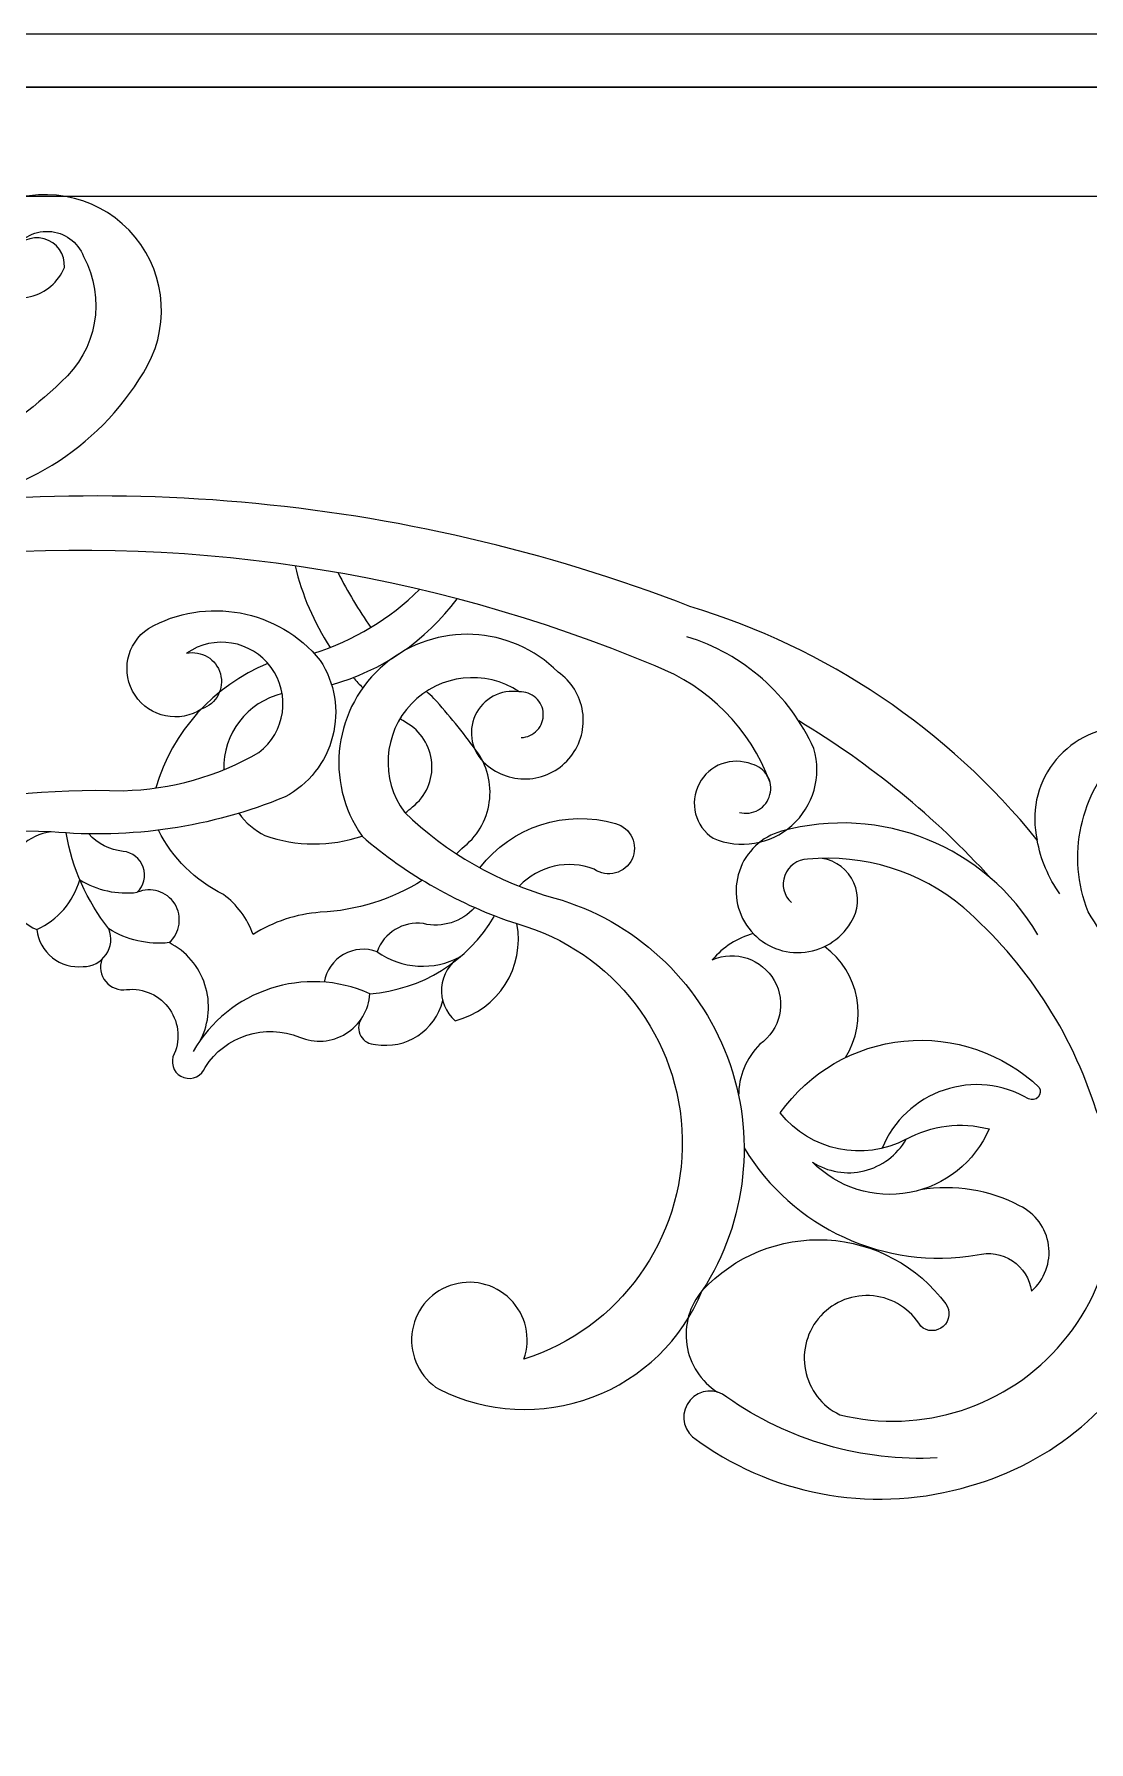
# Model space of a CAD drawing. Header units: millimetres. Extents: x 4332 to 4576, y 144 to 400.
# Drawn here: x 4503.33 to 4528.74, y 224.56 to 265.69 of the extents above; entities that cross this region are included whole.
import ezdxf

# ---------------------------------------------------------------- set-up
doc = ezdxf.new("R2010")
doc.units = ezdxf.units.MM
doc.header["$MEASUREMENT"] = 0
doc.layers.add('SITARA ALL', color=18, linetype='Continuous', true_color=0x000000)

msp = doc.modelspace()

# ---------------------------------------------------------------- linework, layer by layer
at = {"layer": 'SITARA ALL', "lineweight": 9}
for points, knots in [([(4331.736, 265.693), (4331.736, 265.693), (4575.736, 265.693), (4575.736, 265.693), (4575.736, 265.693), (4575.736, 143.693), (4575.736, 143.693), (4575.736, 143.693), (4331.736, 143.693), (4331.736, 143.693), (4331.736, 143.693), (4331.736, 265.693), (4331.736, 265.693)], [0, 0, 0, 0, 0.25, 0.25, 0.25, 0.5, 0.5, 0.5, 0.75, 0.75, 0.75, 1, 1, 1, 1]), ([(4503.177, 261.79), (4503.177, 261.79), (4336.328, 261.79), (4336.328, 261.79), (4336.328, 261.79), (4336.328, 238.062), (4336.328, 238.062), (4336.328, 238.062), (4333.736, 238.062), (4333.736, 238.062), (4333.736, 238.062), (4333.736, 264.416), (4333.736, 264.416), (4333.736, 264.416), (4533.713, 264.416), (4533.713, 264.416)], [0, 0, 0, 0, 0.166667, 0.166667, 0.166667, 0.333333, 0.333333, 0.333333, 0.5, 0.5, 0.5, 0.666667, 0.666667, 0.666667, 1, 1, 1, 1]), ([(4482.423, 261.79), (4482.423, 261.79), (4531.122, 261.79), (4531.122, 261.79), (4531.122, 261.79), (4531.122, 238.062), (4531.122, 238.062), (4531.122, 238.062), (4533.713, 238.062), (4533.713, 238.062), (4533.713, 238.062), (4533.713, 264.416), (4533.713, 264.416), (4533.713, 264.416), (4482.423, 264.416), (4482.423, 264.416)], [0, 0, 0, 0, 0.166667, 0.166667, 0.166667, 0.333333, 0.333333, 0.333333, 0.5, 0.5, 0.5, 0.666667, 0.666667, 0.666667, 1, 1, 1, 1]), ([(4500.982, 254.378), (4503.121, 254.589), (4505.019, 255.833), (4506.066, 257.71), (4506.643, 258.778), (4506.464, 260.097), (4505.621, 260.971), (4504.777, 261.845), (4503.467, 262.075), (4502.378, 261.537), (4502.051, 261.345), (4501.836, 261.007), (4501.801, 260.629), (4501.766, 260.252), (4501.915, 259.88), (4502.202, 259.632), (4502.488, 259.383), (4502.877, 259.287), (4503.246, 259.375), (4503.615, 259.463), (4503.919, 259.722), (4504.063, 260.073), (4504.085, 260.39), (4503.881, 260.679), (4503.574, 260.763), (4503.268, 260.847), (4502.945, 260.705), (4502.801, 260.421), (4502.967, 260.756), (4503.316, 260.96), (4503.689, 260.942), (4504.063, 260.925), (4504.39, 260.688), (4504.525, 260.34), (4505.07, 259.329), (4504.844, 258.074), (4503.983, 257.315), (4502.611, 255.975), (4500.866, 255.079), (4498.978, 254.746), (4494.924, 254.226), (4491.023, 252.878), (4487.513, 250.784), (4487.214, 250.61), (4486.922, 250.424), (4486.638, 250.225)], [0, 0, 0, 0, 0.0625, 0.0625, 0.0625, 0.125, 0.125, 0.125, 0.1875, 0.1875, 0.1875, 0.25, 0.25, 0.25, 0.3125, 0.3125, 0.3125, 0.375, 0.375, 0.375, 0.4375, 0.4375, 0.4375, 0.5, 0.5, 0.5, 0.5625, 0.5625, 0.5625, 0.625, 0.625, 0.625, 0.6875, 0.6875, 0.6875, 0.75, 0.75, 0.75, 0.8125, 0.8125, 0.8125, 0.875, 0.875, 0.875, 1, 1, 1, 1]), ([(4528.046, 244.987), (4527.768, 245.372), (4527.581, 245.814), (4527.498, 246.282), (4525.337, 248.954), (4522.424, 250.913), (4519.134, 251.909), (4512.166, 254.603), (4504.581, 255.269), (4497.25, 253.828)], [0, 0, 0, 0, 0.25, 0.25, 0.25, 0.5, 0.5, 0.5, 1, 1, 1, 1]), ([(4521.06, 247.684), (4520.58, 248.968), (4519.574, 249.984), (4518.295, 250.475), (4512.778, 252.791), (4506.77, 253.685), (4500.818, 253.074), (4499.514, 252.901), (4498.266, 252.439), (4497.164, 251.721)], [0, 0, 0, 0, 0.25, 0.25, 0.25, 0.5, 0.5, 0.5, 1, 1, 1, 1]), ([(4503.747, 246.482), (4500.47, 246.622), (4497.269, 245.483), (4494.817, 243.303), (4493.816, 242.132), (4493.921, 240.379), (4495.059, 239.339), (4494.997, 239.885), (4495.231, 240.423), (4495.672, 240.751), (4496.113, 241.078), (4496.695, 241.146), (4497.2, 240.929), (4497.705, 240.713), (4498.056, 240.243), (4498.122, 239.697), (4498.188, 239.152), (4497.958, 238.612), (4497.519, 238.282), (4496.623, 237.666), (4495.469, 237.564), (4494.478, 238.01), (4493.487, 238.456), (4492.8, 239.389), (4492.666, 240.468), (4492.515, 242.465), (4493.584, 244.359), (4495.371, 245.264), (4498.509, 246.813), (4501.979, 247.571), (4505.477, 247.472), (4506.628, 247.499), (4507.752, 247.815), (4508.748, 248.392), (4509.387, 248.881), (4509.519, 249.79), (4509.044, 250.44), (4508.569, 251.089), (4507.663, 251.241), (4507.003, 250.781), (4507.363, 250.858), (4507.722, 250.641), (4507.821, 250.286), (4507.919, 249.931), (4507.723, 249.56), (4507.374, 249.441), (4506.839, 249.089), (4506.12, 249.236), (4505.765, 249.77), (4505.411, 250.303), (4505.557, 251.024), (4506.09, 251.379), (4507.471, 252.168), (4509.221, 251.841), (4510.226, 250.61), (4510.578, 250.069), (4510.687, 249.405), (4510.526, 248.78), (4510.365, 248.155), (4509.949, 247.626), (4509.379, 247.323), (4507.598, 246.59), (4505.665, 246.301), (4503.747, 246.482), (4503.194, 246.417), (4502.752, 245.989), (4502.671, 245.437), (4502.59, 244.885), (4502.889, 244.348), (4503.4, 244.127), (4503.429, 243.86), (4503.563, 243.617), (4503.773, 243.45), (4503.982, 243.283), (4504.248, 243.206), (4504.514, 243.237), (4504.735, 243.234), (4504.943, 243.341), (4505.068, 243.524), (4505.192, 243.706), (4505.217, 243.939), (4505.133, 244.144)], [0, 0, 0, 0, 0.035714, 0.035714, 0.035714, 0.071429, 0.071429, 0.071429, 0.107143, 0.107143, 0.107143, 0.142857, 0.142857, 0.142857, 0.178571, 0.178571, 0.178571, 0.214286, 0.214286, 0.214286, 0.25, 0.25, 0.25, 0.285714, 0.285714, 0.285714, 0.321429, 0.321429, 0.321429, 0.357143, 0.357143, 0.357143, 0.392857, 0.392857, 0.392857, 0.428571, 0.428571, 0.428571, 0.464286, 0.464286, 0.464286, 0.5, 0.5, 0.5, 0.535714, 0.535714, 0.535714, 0.571429, 0.571429, 0.571429, 0.607143, 0.607143, 0.607143, 0.642857, 0.642857, 0.642857, 0.678571, 0.678571, 0.678571, 0.714286, 0.714286, 0.714286, 0.75, 0.75, 0.75, 0.785714, 0.785714, 0.785714, 0.821429, 0.821429, 0.821429, 0.857143, 0.857143, 0.857143, 0.892857, 0.892857, 0.892857, 0.928571, 0.928571, 0.928571, 1, 1, 1, 1]), ([(4515.069, 248.751), (4515.216, 248.756), (4515.355, 248.82), (4515.455, 248.928), (4515.555, 249.036), (4515.607, 249.179), (4515.601, 249.326), (4515.594, 249.472), (4515.529, 249.611), (4515.42, 249.709), (4515.311, 249.808), (4515.168, 249.859), (4515.021, 249.852), (4514.581, 249.921), (4514.148, 249.691), (4513.96, 249.287), (4513.773, 248.882), (4513.875, 248.403), (4514.213, 248.111), (4514.504, 247.853), (4514.889, 247.726), (4515.277, 247.76), (4515.665, 247.795), (4516.021, 247.988), (4516.262, 248.294), (4516.502, 248.601), (4516.606, 248.992), (4516.548, 249.377), (4516.489, 249.763), (4516.275, 250.106), (4515.955, 250.328), (4514.823, 251.465), (4513.012, 251.549), (4511.782, 250.519), (4510.553, 249.489), (4510.313, 247.692), (4511.233, 246.378)], [0, 0, 0, 0, 0.076923, 0.076923, 0.076923, 0.153846, 0.153846, 0.153846, 0.230769, 0.230769, 0.230769, 0.307692, 0.307692, 0.307692, 0.384615, 0.384615, 0.384615, 0.461538, 0.461538, 0.461538, 0.538462, 0.538462, 0.538462, 0.615385, 0.615385, 0.615385, 0.692308, 0.692308, 0.692308, 0.769231, 0.769231, 0.769231, 0.846154, 0.846154, 0.846154, 1, 1, 1, 1]), ([(4520.326, 246.947), (4520.48, 246.906), (4520.645, 246.928), (4520.783, 247.009), (4520.921, 247.089), (4521.021, 247.221), (4521.061, 247.376), (4521.101, 247.531), (4521.078, 247.696), (4520.996, 247.833), (4520.914, 247.971), (4520.782, 248.07), (4520.626, 248.108), (4520.144, 248.302), (4519.594, 248.099), (4519.353, 247.638), (4519.113, 247.178), (4519.259, 246.61), (4519.693, 246.325), (4520.333, 246.053), (4521.072, 246.174), (4521.59, 246.636), (4522.109, 247.099), (4522.315, 247.818), (4522.118, 248.485), (4521.533, 249.782), (4520.42, 250.763), (4519.06, 251.18)], [0, 0, 0, 0, 0.1, 0.1, 0.1, 0.2, 0.2, 0.2, 0.3, 0.3, 0.3, 0.4, 0.4, 0.4, 0.5, 0.5, 0.5, 0.6, 0.6, 0.6, 0.7, 0.7, 0.7, 0.8, 0.8, 0.8, 1, 1, 1, 1]), ([(4515.021, 249.852), (4514.2, 250.399), (4513.105, 250.279), (4512.423, 249.564), (4511.741, 248.85), (4511.669, 247.751), (4512.253, 246.955), (4513.267, 245.971), (4514.512, 245.259), (4515.875, 244.885), (4517.79, 244.341), (4519.334, 242.919), (4520.035, 241.055), (4520.737, 239.192), (4520.512, 237.105), (4519.431, 235.432), (4520.201, 236.267), (4521.305, 236.714), (4522.439, 236.652), (4523.573, 236.589), (4524.621, 236.024), (4525.296, 235.11), (4525.418, 234.941), (4525.392, 234.708), (4525.237, 234.569), (4525.082, 234.431), (4524.846, 234.433), (4524.693, 234.573), (4524.449, 234.984), (4524.026, 235.255), (4523.551, 235.304), (4523.076, 235.353), (4522.606, 235.174), (4522.283, 234.822), (4521.96, 234.47), (4521.823, 233.987), (4521.913, 233.518), (4522.004, 233.049), (4522.31, 232.65), (4522.74, 232.443), (4524.717, 231.954), (4526.799, 232.629), (4528.111, 234.187), (4529.423, 235.746), (4529.736, 237.911), (4528.918, 239.777), (4528.322, 241.665), (4527.218, 243.351), (4525.727, 244.653), (4524.681, 245.532), (4523.326, 245.953), (4521.966, 245.82), (4521.721, 245.815), (4521.504, 245.662), (4521.418, 245.432), (4521.332, 245.202), (4521.394, 244.943), (4521.576, 244.779)], [0, 0, 0, 0, 0.05, 0.05, 0.05, 0.1, 0.1, 0.1, 0.15, 0.15, 0.15, 0.2, 0.2, 0.2, 0.25, 0.25, 0.25, 0.3, 0.3, 0.3, 0.35, 0.35, 0.35, 0.4, 0.4, 0.4, 0.45, 0.45, 0.45, 0.5, 0.5, 0.5, 0.55, 0.55, 0.55, 0.6, 0.6, 0.6, 0.65, 0.65, 0.65, 0.7, 0.7, 0.7, 0.75, 0.75, 0.75, 0.8, 0.8, 0.8, 0.85, 0.85, 0.85, 0.9, 0.9, 0.9, 1, 1, 1, 1]), ([(4513.507, 245.953), (4513.551, 245.995), (4513.594, 246.038), (4513.636, 246.081), (4513.998, 246.349), (4514.237, 246.751), (4514.3, 247.196), (4514.364, 247.641), (4514.248, 248.092), (4513.975, 248.45), (4513.661, 248.883), (4513.325, 249.299), (4512.967, 249.696), (4512.905, 249.751), (4512.844, 249.807), (4512.784, 249.864)], [0, 0, 0, 0, 0.166667, 0.166667, 0.166667, 0.333333, 0.333333, 0.333333, 0.5, 0.5, 0.5, 0.666667, 0.666667, 0.666667, 1, 1, 1, 1]), ([(4512.274, 246.936), (4512.334, 246.983), (4512.394, 247.032), (4512.451, 247.082), (4512.773, 247.335), (4512.947, 247.732), (4512.915, 248.141), (4512.882, 248.549), (4512.648, 248.914), (4512.29, 249.113), (4512.243, 249.143), (4512.196, 249.174), (4512.149, 249.206)], [0, 0, 0, 0, 0.2, 0.2, 0.2, 0.4, 0.4, 0.4, 0.6, 0.6, 0.6, 1, 1, 1, 1]), ([(4525.085, 231.4), (4523.282, 231.308), (4521.499, 231.824), (4520.025, 232.865), (4519.759, 233.088), (4519.364, 233.056), (4519.138, 232.794), (4518.912, 232.531), (4518.938, 232.136), (4519.198, 231.906), (4521.05, 230.523), (4523.432, 230.066), (4525.664, 230.668), (4527.696, 231.178), (4529.406, 232.543), (4530.352, 234.411), (4531.298, 236.28), (4531.388, 238.466), (4530.597, 240.406), (4530.161, 241.866), (4529.532, 243.262), (4528.726, 244.556), (4528.196, 245.894), (4528.526, 247.421), (4529.559, 248.423), (4529.404, 248.227), (4529.339, 247.974), (4529.38, 247.727), (4529.421, 247.48), (4529.565, 247.261), (4529.775, 247.126), (4529.986, 246.99), (4530.244, 246.95), (4530.486, 247.014), (4530.728, 247.079), (4530.932, 247.243), (4531.046, 247.465), (4531.131, 247.887), (4531.003, 248.322), (4530.704, 248.63), (4530.405, 248.939), (4529.973, 249.08), (4529.549, 249.007), (4528.89, 248.977), (4528.279, 248.655), (4527.882, 248.128), (4527.485, 247.6), (4527.345, 246.924), (4527.498, 246.282)], [0, 0, 0, 0, 0.058824, 0.058824, 0.058824, 0.117647, 0.117647, 0.117647, 0.176471, 0.176471, 0.176471, 0.235294, 0.235294, 0.235294, 0.294118, 0.294118, 0.294118, 0.352941, 0.352941, 0.352941, 0.411765, 0.411765, 0.411765, 0.470588, 0.470588, 0.470588, 0.529412, 0.529412, 0.529412, 0.588235, 0.588235, 0.588235, 0.647059, 0.647059, 0.647059, 0.705882, 0.705882, 0.705882, 0.764706, 0.764706, 0.764706, 0.823529, 0.823529, 0.823529, 0.882353, 0.882353, 0.882353, 1, 1, 1, 1]), ([(4508.263, 246.927), (4508.429, 246.703), (4508.644, 246.52), (4508.891, 246.39), (4509.649, 246.125), (4510.473, 246.12), (4511.233, 246.378), (4512.324, 245.434), (4513.592, 244.717), (4514.964, 244.27)], [0, 0, 0, 0, 0.25, 0.25, 0.25, 0.5, 0.5, 0.5, 1, 1, 1, 1]), ([(4514.071, 245.615), (4514.838, 246.608), (4516.137, 247.031), (4517.342, 246.68), (4517.518, 246.632), (4517.663, 246.509), (4517.74, 246.344), (4517.816, 246.179), (4517.815, 245.988), (4517.738, 245.823), (4517.66, 245.659), (4517.514, 245.536), (4517.338, 245.49), (4517.162, 245.443), (4516.974, 245.476), (4516.825, 245.581), (4516.2, 245.825), (4515.489, 245.665), (4515.028, 245.177)], [0, 0, 0, 0, 0.142857, 0.142857, 0.142857, 0.285714, 0.285714, 0.285714, 0.428571, 0.428571, 0.428571, 0.571429, 0.571429, 0.571429, 0.714286, 0.714286, 0.714286, 1, 1, 1, 1]), ([(4527.517, 244), (4526.258, 246.135), (4523.726, 247.158), (4521.338, 246.494), (4520.861, 246.363), (4520.481, 246.005), (4520.323, 245.536), (4520.165, 245.068), (4520.249, 244.552), (4520.548, 244.159), (4520.847, 243.766), (4521.322, 243.546), (4521.815, 243.574), (4522.309, 243.602), (4522.756, 243.872), (4523.009, 244.297), (4523.193, 244.584), (4523.22, 244.943), (4523.081, 245.255), (4522.942, 245.566), (4522.657, 245.786), (4522.321, 245.842)], [0, 0, 0, 0, 0.125, 0.125, 0.125, 0.25, 0.25, 0.25, 0.375, 0.375, 0.375, 0.5, 0.5, 0.5, 0.625, 0.625, 0.625, 0.75, 0.75, 0.75, 1, 1, 1, 1]), ([(4503.4, 244.127), (4503.902, 244.358), (4504.279, 244.793), (4504.436, 245.323), (4504.85, 245.07), (4505.338, 244.964), (4505.82, 245.024), (4505.98, 245.18), (4506.037, 245.415), (4505.963, 245.626), (4505.89, 245.838), (4505.701, 245.988), (4505.478, 246.011), (4505.159, 246.041), (4504.863, 246.191), (4504.65, 246.431)], [0, 0, 0, 0, 0.166667, 0.166667, 0.166667, 0.333333, 0.333333, 0.333333, 0.5, 0.5, 0.5, 0.666667, 0.666667, 0.666667, 1, 1, 1, 1]), ([(4507.343, 241.468), (4507.554, 241.88), (4507.592, 242.359), (4507.45, 242.799), (4507.307, 243.239), (4506.997, 243.603), (4506.584, 243.812), (4506.077, 243.755), (4505.565, 243.873), (4505.133, 244.144), (4504.603, 244.815), (4504.25, 245.61), (4504.106, 246.453)], [0, 0, 0, 0, 0.2, 0.2, 0.2, 0.4, 0.4, 0.4, 0.6, 0.6, 0.6, 1, 1, 1, 1]), ([(4512.69, 245.315), (4511.949, 244.851), (4511.101, 244.585), (4510.228, 244.543), (4509.652, 244.502), (4509.095, 244.318), (4508.608, 244.006), (4508.472, 244.392), (4508.223, 244.729), (4507.894, 244.974), (4507.217, 245.303), (4506.667, 245.847), (4506.33, 246.521)], [0, 0, 0, 0, 0.2, 0.2, 0.2, 0.4, 0.4, 0.4, 0.6, 0.6, 0.6, 1, 1, 1, 1]), ([(4506.584, 243.812), (4506.853, 244.047), (4506.911, 244.443), (4506.72, 244.745), (4506.53, 245.047), (4506.148, 245.166), (4505.82, 245.024)], [0, 0, 0, 0, 0.333333, 0.333333, 0.333333, 1, 1, 1, 1]), ([(4504.967, 243.408), (4504.901, 243.227), (4504.936, 243.024), (4505.058, 242.875), (4505.181, 242.726), (4505.372, 242.653), (4505.563, 242.682), (4505.971, 242.725), (4506.369, 242.541), (4506.602, 242.204), (4506.834, 241.866), (4506.864, 241.428), (4506.679, 241.063), (4506.618, 240.852), (4506.734, 240.63), (4506.943, 240.562), (4507.152, 240.493), (4507.377, 240.602), (4507.453, 240.808), (4507.936, 241.569), (4508.895, 241.875), (4509.73, 241.535), (4510.095, 241.381), (4510.511, 241.414), (4510.847, 241.622), (4511.183, 241.83), (4511.398, 242.188), (4511.423, 242.583), (4512.667, 242.672), (4513.787, 243.368), (4514.417, 244.444)], [0, 0, 0, 0, 0.090909, 0.090909, 0.090909, 0.181818, 0.181818, 0.181818, 0.272727, 0.272727, 0.272727, 0.363636, 0.363636, 0.363636, 0.454545, 0.454545, 0.454545, 0.545455, 0.545455, 0.545455, 0.636364, 0.636364, 0.636364, 0.727273, 0.727273, 0.727273, 0.818182, 0.818182, 0.818182, 1, 1, 1, 1]), ([(4513.949, 244.658), (4513.64, 244.31), (4513.164, 244.161), (4512.711, 244.27), (4512.225, 244.338), (4511.759, 244.055), (4511.596, 243.592), (4511.33, 243.692), (4511.033, 243.668), (4510.787, 243.526), (4510.54, 243.385), (4510.369, 243.141), (4510.32, 242.861)], [0, 0, 0, 0, 0.2, 0.2, 0.2, 0.4, 0.4, 0.4, 0.6, 0.6, 0.6, 1, 1, 1, 1]), ([(4511.596, 243.592), (4512.188, 243.177), (4512.963, 243.13), (4513.601, 243.472), (4513.341, 243.312), (4513.173, 243.038), (4513.149, 242.734), (4513.125, 242.43), (4513.246, 242.132), (4513.477, 241.932), (4514.512, 242.197), (4515.164, 243.219), (4514.964, 244.27), (4517.289, 243.612), (4518.908, 241.504), (4518.948, 239.087), (4518.988, 236.671), (4517.436, 234.513), (4515.134, 233.779), (4515.311, 234.285), (4515.183, 234.847), (4514.803, 235.226), (4514.423, 235.604), (4513.86, 235.731), (4513.354, 235.552), (4512.849, 235.373), (4512.491, 234.92), (4512.435, 234.387), (4512.378, 233.854), (4512.632, 233.336), (4513.089, 233.054), (4514.239, 232.481), (4515.575, 232.411), (4516.778, 232.862), (4517.981, 233.313), (4518.942, 234.244), (4519.431, 235.432), (4519.122, 235.072), (4518.986, 234.595), (4519.057, 234.125), (4519.127, 233.656), (4519.398, 233.24), (4519.8, 232.987)], [0, 0, 0, 0, 0.066667, 0.066667, 0.066667, 0.133333, 0.133333, 0.133333, 0.2, 0.2, 0.2, 0.266667, 0.266667, 0.266667, 0.333333, 0.333333, 0.333333, 0.4, 0.4, 0.4, 0.466667, 0.466667, 0.466667, 0.533333, 0.533333, 0.533333, 0.6, 0.6, 0.6, 0.666667, 0.666667, 0.666667, 0.733333, 0.733333, 0.733333, 0.8, 0.8, 0.8, 0.866667, 0.866667, 0.866667, 1, 1, 1, 1]), ([(4520.658, 244.03), (4520.273, 243.924), (4519.93, 243.704), (4519.672, 243.4), (4520.223, 243.64), (4520.868, 243.423), (4521.164, 242.899), (4521.46, 242.375), (4521.311, 241.711), (4520.82, 241.363), (4520.488, 241.036), (4520.303, 240.59), (4520.306, 240.124)], [0, 0, 0, 0, 0.2, 0.2, 0.2, 0.4, 0.4, 0.4, 0.6, 0.6, 0.6, 1, 1, 1, 1]), ([(4511.211, 241.969), (4511.135, 241.845), (4511.132, 241.689), (4511.204, 241.563), (4511.276, 241.436), (4511.412, 241.359), (4511.558, 241.362), (4512.291, 241.231), (4513, 241.692), (4513.177, 242.416)], [0, 0, 0, 0, 0.25, 0.25, 0.25, 0.5, 0.5, 0.5, 1, 1, 1, 1]), ([(4524.341, 239.076), (4524.95, 239.414), (4525.666, 239.503), (4526.34, 239.325), (4525.996, 238.527), (4525.277, 237.953), (4524.424, 237.793), (4523.57, 237.633), (4522.692, 237.909), (4522.083, 238.528), (4522.452, 238.289), (4522.903, 238.212), (4523.33, 238.316), (4523.757, 238.42), (4524.123, 238.695), (4524.341, 239.076), (4523.31, 238.528), (4522.033, 238.795), (4521.307, 239.71), (4522.002, 240.692), (4523.091, 241.324), (4524.288, 241.442), (4525.485, 241.56), (4526.676, 241.152), (4527.549, 240.324), (4527.591, 240.249), (4527.579, 240.155), (4527.52, 240.092), (4527.46, 240.03), (4527.367, 240.013), (4527.289, 240.051), (4526.673, 240.414), (4525.931, 240.491), (4525.254, 240.262), (4524.577, 240.033), (4524.033, 239.521), (4523.765, 238.859)], [0, 0, 0, 0, 0.076923, 0.076923, 0.076923, 0.153846, 0.153846, 0.153846, 0.230769, 0.230769, 0.230769, 0.307692, 0.307692, 0.307692, 0.384615, 0.384615, 0.384615, 0.461538, 0.461538, 0.461538, 0.538462, 0.538462, 0.538462, 0.615385, 0.615385, 0.615385, 0.692308, 0.692308, 0.692308, 0.769231, 0.769231, 0.769231, 0.846154, 0.846154, 0.846154, 1, 1, 1, 1]), ([(4520.438, 238.866), (4521.605, 236.938), (4523.827, 235.916), (4526.05, 236.289), (4526.34, 236.365), (4526.65, 236.313), (4526.9, 236.148), (4527.151, 235.982), (4527.319, 235.717), (4527.363, 235.42), (4527.676, 235.696), (4527.83, 236.111), (4527.772, 236.525), (4527.714, 236.938), (4527.453, 237.295), (4527.075, 237.474), (4526.343, 237.857), (4525.506, 237.992), (4524.69, 237.857)], [0, 0, 0, 0, 0.142857, 0.142857, 0.142857, 0.285714, 0.285714, 0.285714, 0.428571, 0.428571, 0.428571, 0.571429, 0.571429, 0.571429, 0.714286, 0.714286, 0.714286, 1, 1, 1, 1])]:
    msp.add_open_spline(points, degree=3, knots=knots, dxfattribs=at)
for points in [[(4509.623, 252.886), (4509.787, 252.187), (4510.072, 251.523), (4510.464, 250.922)], [(4510.659, 252.719), (4510.887, 252.262), (4511.149, 251.823), (4511.443, 251.405)], [(4510.073, 250.784), (4511.031, 251.088), (4511.902, 251.613), (4512.619, 252.317)], [(4510.499, 250.025), (4511.71, 250.357), (4512.774, 251.085), (4513.522, 252.093)], [(4508.968, 250.535), (4507.656, 250.002), (4506.661, 248.897), (4506.268, 247.537)], [(4511.021, 250.196), (4511.096, 250.112), (4511.174, 250.029), (4511.254, 249.949)], [(4509.309, 249.811), (4508.466, 249.606), (4507.881, 248.843), (4507.903, 247.977)], [(4526.385, 245.358), (4525.035, 246.842), (4523.475, 248.12), (4521.754, 249.151)], [(4522.879, 241.044), (4523.438, 241.93), (4523.218, 243.097), (4522.372, 243.717)], [(4511.423, 242.583), (4509.854, 243.278), (4508.016, 242.678), (4507.164, 241.189)]]:
    msp.add_open_spline(points, degree=3, dxfattribs=at)

doc.saveas('drawing.dxf')
